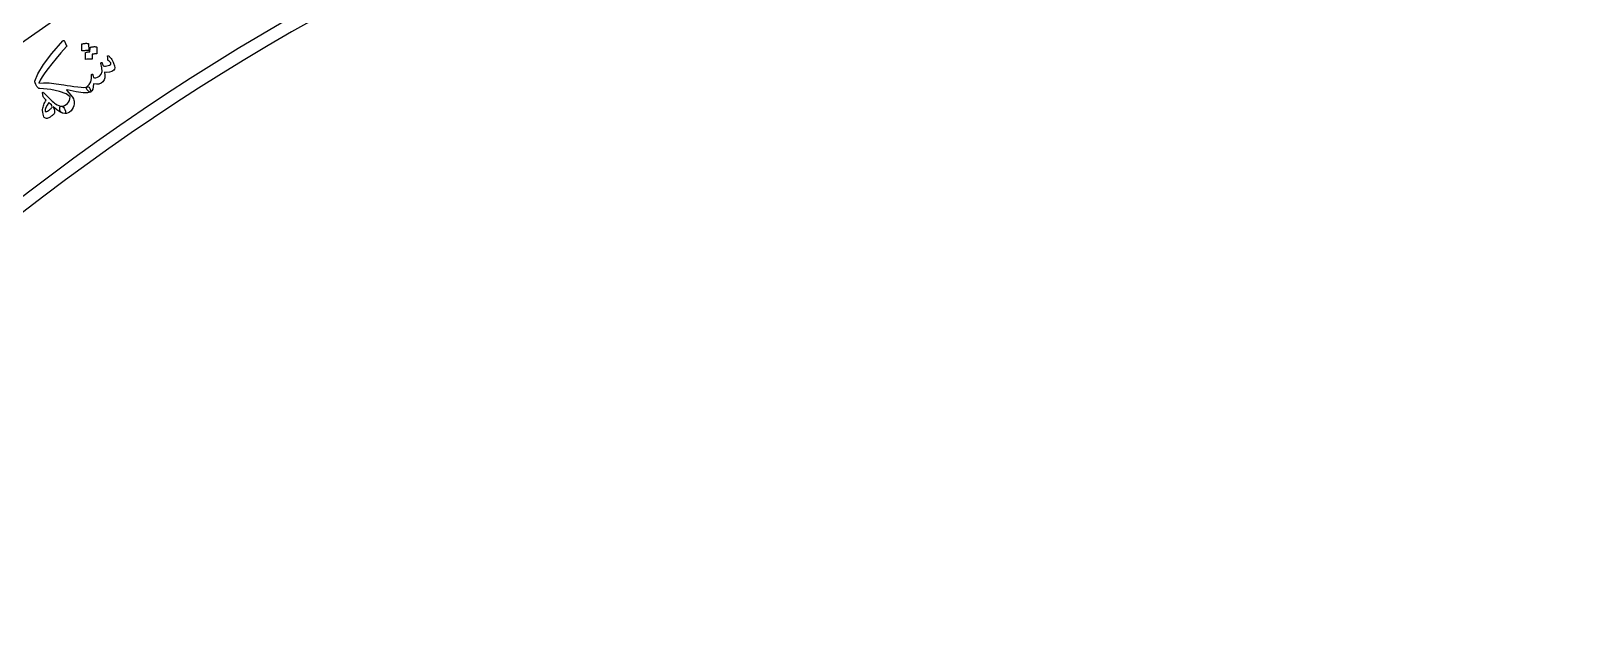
# Model space of a CAD drawing. Header units: millimetres. Extents: x -88 to 88, y -88 to 103.
# Drawn here: x -49.1 to 4.6, y 49 to 69.8 of the extents above; entities that cross this region are included whole.
import ezdxf

# ---------------------------------------------------------------- set-up
doc = ezdxf.new("R2010")
doc.units = ezdxf.units.MM
for name, color, linetype in [('CUT_INNER', 6, 'Continuous'), ('ENGRAVE', 7, 'Continuous'), ('TEXT', 5, 'Continuous')]:
    doc.layers.add(name, color=color, linetype=linetype)

msp = doc.modelspace()

# ---------------------------------------------------------------- linework, layer by layer
at = {"layer": 'CUT_INNER'}
msp.add_arc((0, 0), 80.52, 110.390625, 87.539062, dxfattribs=at)
at = {"layer": 'ENGRAVE'}
for radius in [87.5512, 85.2474, 80.9688]:
    msp.add_circle((0, 0), radius, dxfattribs=at)
at = {"layer": 'TEXT'}
for points in [[(-48.0312, 69.5114), (-48.0251, 69.515), (-48.0193, 69.5173), (-48.0138, 69.5184), (-48.0084, 69.5181), (-48.0008, 69.5161), (-47.9937, 69.5111), (-47.9872, 69.5031), (-47.9813, 69.492), (-47.9074, 69.3366), (-47.9049, 69.3289), (-47.905, 69.3211), (-47.9079, 69.3134), (-47.9133, 69.3056), (-48.1029, 69.0942), (-48.2721, 68.8978), (-48.4212, 68.7165), (-48.5503, 68.5505), (-48.6596, 68.4), (-48.7489, 68.2651), (-48.8184, 68.1459), (-48.8683, 68.0426), (-48.7052, 68.0549), (-48.5068, 68.0493), (-48.2734, 68.0256), (-48.0051, 67.9836), (-47.8938, 67.9655), (-47.7764, 67.9482), (-47.6531, 67.9317), (-47.5236, 67.9158), (-47.4047, 67.9038), (-47.3125, 67.8989), (-47.2471, 67.9011), (-47.2085, 67.9106), (-47.1678, 67.9187), (-47.1326, 67.9003), (-47.1031, 67.8557), (-47.0792, 67.7847), (-47.0752, 67.7639), (-47.0743, 67.7476), (-47.0766, 67.7359), (-47.082, 67.7287), (-47.1751, 67.7041), (-47.3397, 67.7096), (-47.5762, 67.7449), (-47.885, 67.8092), (-47.8996, 67.8078), (-47.9079, 67.8043), (-47.9099, 67.7989), (-47.9057, 67.7916), (-47.8258, 67.7068), (-47.7603, 67.6306), (-47.7093, 67.5631), (-47.6726, 67.5042), (-47.6574, 67.4602), (-47.6478, 67.4171), (-47.6437, 67.3749), (-47.6451, 67.3338), (-47.6573, 67.2628), (-47.6792, 67.1988), (-47.7108, 67.1418), (-47.7523, 67.0918), (-47.8055, 67.0452), (-47.8595, 67.0138), (-47.9143, 66.9977), (-47.9699, 66.9969), (-48.0381, 67.0106), (-48.0894, 67.0346), (-48.1237, 67.0689), (-48.1408, 67.1136), (-48.1459, 67.1701), (-48.1381, 67.2109), (-48.1176, 67.2359), (-48.0841, 67.245), (-48.0297, 67.2527), (-47.9781, 67.2716), (-47.9292, 67.3017), (-47.883, 67.3431), (-47.8434, 67.3924), (-47.8141, 67.4463), (-47.7953, 67.5049), (-47.7869, 67.5681), (-47.929, 67.6758), (-48.1509, 67.7604), (-48.4531, 67.821), (-48.8357, 67.8568), (-48.8671, 67.8629), (-48.8943, 67.8776), (-48.9174, 67.901), (-48.9364, 67.9329), (-48.9678, 67.9999), (-48.989, 68.0528), (-49.0002, 68.0917), (-49.0013, 68.1167), (-48.9003, 68.3688), (-48.7067, 68.6848), (-48.4191, 69.0639), (-48.036, 69.5051), (-48.0351, 69.5058), (-48.0344, 69.5066), (-48.0339, 69.5074), (-48.0336, 69.5082), (-48.0333, 69.5091), (-48.0328, 69.5099), (-48.0321, 69.5107), (-48.0312, 69.5114)], [(-47.3859, 69.3844), (-47.385, 69.3887), (-47.3825, 69.3927), (-47.3782, 69.3963), (-47.3722, 69.3997), (-47.3468, 69.406), (-47.3215, 69.4112), (-47.2964, 69.4151), (-47.2714, 69.4178), (-47.2463, 69.4193), (-47.2209, 69.4194), (-47.1951, 69.4183), (-47.1691, 69.4159), (-47.1616, 69.4137), (-47.1564, 69.4104), (-47.1534, 69.406), (-47.1526, 69.4004), (-47.146, 69.1786), (-47.1477, 69.1733), (-47.1522, 69.1699), (-47.1594, 69.1684), (-47.1693, 69.1686), (-47.1779, 69.1688), (-47.1911, 69.1687), (-47.2091, 69.1683), (-47.2318, 69.1677), (-47.2595, 69.1667), (-47.2925, 69.165), (-47.3307, 69.1628), (-47.3741, 69.1599), (-47.3803, 69.1601), (-47.3844, 69.1617), (-47.3865, 69.1648), (-47.3865, 69.1692)], [(-47.0998, 69.2696), (-47.0989, 69.2739), (-47.0964, 69.2779), (-47.0921, 69.2815), (-47.0861, 69.2849), (-47.0608, 69.2911), (-47.0355, 69.2961), (-47.0105, 69.3), (-46.9855, 69.3026), (-46.9604, 69.3039), (-46.9351, 69.304), (-46.9094, 69.3028), (-46.8835, 69.3003), (-46.8774, 69.2983), (-46.873, 69.2948), (-46.8702, 69.2898), (-46.869, 69.2834), (-46.8626, 69.0618), (-46.8639, 69.0579), (-46.8679, 69.0552), (-46.8745, 69.0537), (-46.8838, 69.0533), (-46.89, 69.0532), (-46.8997, 69.053), (-46.9128, 69.0526), (-46.9294, 69.0521), (-46.9494, 69.0513), (-46.9727, 69.0502), (-46.9993, 69.0487), (-47.0292, 69.0467), (-47.0232, 68.884), (-47.0248, 68.8788), (-47.0293, 68.8754), (-47.0364, 68.8738), (-47.0464, 68.8741), (-47.0549, 68.8743), (-47.0681, 68.8742), (-47.0861, 68.8738), (-47.1087, 68.8732), (-47.1364, 68.8722), (-47.1692, 68.8706), (-47.2073, 68.8684), (-47.2506, 68.8656), (-47.2559, 68.8664), (-47.2594, 68.8685), (-47.2611, 68.8718), (-47.261, 68.8763), (-47.2608, 69.0912), (-47.26, 69.0955), (-47.2575, 69.0995), (-47.2532, 69.1032), (-47.2472, 69.1065), (-47.2293, 69.111), (-47.2113, 69.115), (-47.1931, 69.1186), (-47.1749, 69.1217), (-47.1565, 69.1241), (-47.1381, 69.1256), (-47.1196, 69.1261), (-47.1011, 69.1258)], [(-46.4925, 68.9823), (-46.4901, 68.9884), (-46.4841, 68.9909), (-46.4747, 68.9898), (-46.4617, 68.9852), (-46.4439, 68.9745), (-46.4235, 68.956), (-46.4004, 68.9297), (-46.3746, 68.8955), (-46.3468, 68.8556), (-46.3225, 68.8149), (-46.3017, 68.7732), (-46.2844, 68.7307), (-46.2583, 68.643), (-46.2484, 68.574), (-46.2548, 68.5237), (-46.2774, 68.492), (-46.3518, 68.4479), (-46.4306, 68.4218), (-46.5139, 68.4137), (-46.6018, 68.4236), (-46.5886, 68.3226), (-46.5938, 68.2333), (-46.6171, 68.1556), (-46.6588, 68.0896), (-46.7169, 68.0415), (-46.7904, 68.0142), (-46.8794, 68.0075), (-46.9838, 68.0214), (-46.9898, 67.9191), (-47.0078, 67.8364), (-47.0379, 67.7735), (-47.08, 67.7301), (-47.0937, 67.7289), (-47.1146, 67.7391), (-47.1427, 67.7607), (-47.1781, 67.7938), (-47.2078, 67.8301), (-47.2224, 67.8619), (-47.222, 67.8892), (-47.2065, 67.912), (-47.1281, 67.9977), (-47.075, 68.0952), (-47.0472, 68.2047), (-47.0447, 68.3262), (-47.0446, 68.3328), (-47.0433, 68.3383), (-47.041, 68.3427), (-47.0375, 68.3461), (-47.0323, 68.3489), (-47.027, 68.3503), (-47.0214, 68.3504), (-47.0157, 68.3491), (-47.0063, 68.3395), (-46.998, 68.318), (-46.9908, 68.2845), (-46.9847, 68.239), (-46.9444, 68.2284), (-46.8964, 68.2332), (-46.8408, 68.2534), (-46.7774, 68.2888), (-46.7137, 68.3553), (-46.6834, 68.4507), (-46.6865, 68.575), (-46.7228, 68.7283), (-46.7247, 68.7361), (-46.7249, 68.7425), (-46.7235, 68.7474), (-46.7202, 68.7509), (-46.7141, 68.7543), (-46.7081, 68.7561), (-46.7022, 68.7564), (-46.6963, 68.7552), (-46.6903, 68.7519), (-46.6853, 68.7478), (-46.6814, 68.7431), (-46.6784, 68.7376), (-46.6407, 68.6383), (-46.6026, 68.6333), (-46.5613, 68.6342), (-46.517, 68.6408), (-46.4695, 68.6533), (-46.4263, 68.6697), (-46.3966, 68.687), (-46.3804, 68.7051), (-46.3778, 68.7241), (-46.3866, 68.7446), (-46.4059, 68.769), (-46.4357, 68.7975), (-46.4761, 68.8301), (-46.4817, 68.8431), (-46.4864, 68.8728), (-46.49, 68.9192), (-46.4925, 68.9823)], [(-48.0807, 67.2444), (-48.0487, 67.2373), (-48.0193, 67.2165), (-47.9926, 67.1821), (-47.9686, 67.134), (-47.9484, 67.0752), (-47.9416, 67.033), (-47.948, 67.0074), (-47.9679, 66.9983), (-48.0511, 67.0108), (-48.1453, 67.0536), (-48.2504, 67.1268), (-48.3666, 67.2302), (-48.3363, 67.1421), (-48.3213, 67.0717), (-48.3218, 67.0191), (-48.3376, 66.9842), (-48.3501, 66.9711), (-48.3644, 66.958), (-48.3803, 66.9448), (-48.3978, 66.9316), (-48.4167, 66.9181), (-48.4366, 66.9042), (-48.4576, 66.89), (-48.4796, 66.8753), (-48.52, 66.8516), (-48.5532, 66.8349), (-48.5795, 66.8251), (-48.5987, 66.8224), (-48.6336, 66.8302), (-48.6609, 66.8433), (-48.6806, 66.8615), (-48.6927, 66.8848), (-48.7155, 66.9751), (-48.7305, 67.0475), (-48.7378, 67.102), (-48.7373, 67.1385), (-48.7299, 67.178), (-48.7205, 67.2175), (-48.7089, 67.2571), (-48.6952, 67.2966), (-48.6793, 67.3364), (-48.6608, 67.3769), (-48.64, 67.4179), (-48.6167, 67.4596), (-48.6828, 67.5302), (-48.6964, 67.5449), (-48.7068, 67.5592), (-48.7139, 67.5733), (-48.7177, 67.587), (-48.7403, 67.7072), (-48.7395, 67.7247), (-48.7307, 67.73), (-48.7141, 67.7232), (-48.6894, 67.7044), (-48.6225, 67.6361), (-48.5606, 67.5738), (-48.5038, 67.5176), (-48.4521, 67.4673), (-48.4054, 67.4233), (-48.3634, 67.3859), (-48.3262, 67.3552), (-48.2937, 67.331), (-48.2353, 67.2944), (-48.1803, 67.2677), (-48.1288, 67.2511), (-48.0807, 67.2444)], [(-48.5213, 67.3736), (-48.5817, 67.2864), (-48.6222, 67.2051), (-48.643, 67.1297), (-48.644, 67.0602), (-48.6217, 67.0611), (-48.5967, 67.0671), (-48.5688, 67.0782), (-48.5382, 67.0943), (-48.5217, 67.1052), (-48.5056, 67.1167), (-48.4897, 67.129), (-48.4742, 67.142), (-48.4592, 67.156), (-48.4448, 67.1712), (-48.4312, 67.1876), (-48.4182, 67.2052), (-48.4079, 67.2319), (-48.4135, 67.2617), (-48.4348, 67.2945), (-48.4719, 67.3303), (-48.4908, 67.3455), (-48.5054, 67.3578), (-48.5155, 67.3671), (-48.5213, 67.3736)]]:
    msp.add_lwpolyline(points, close=True, dxfattribs=at)

doc.saveas('drawing.dxf')
